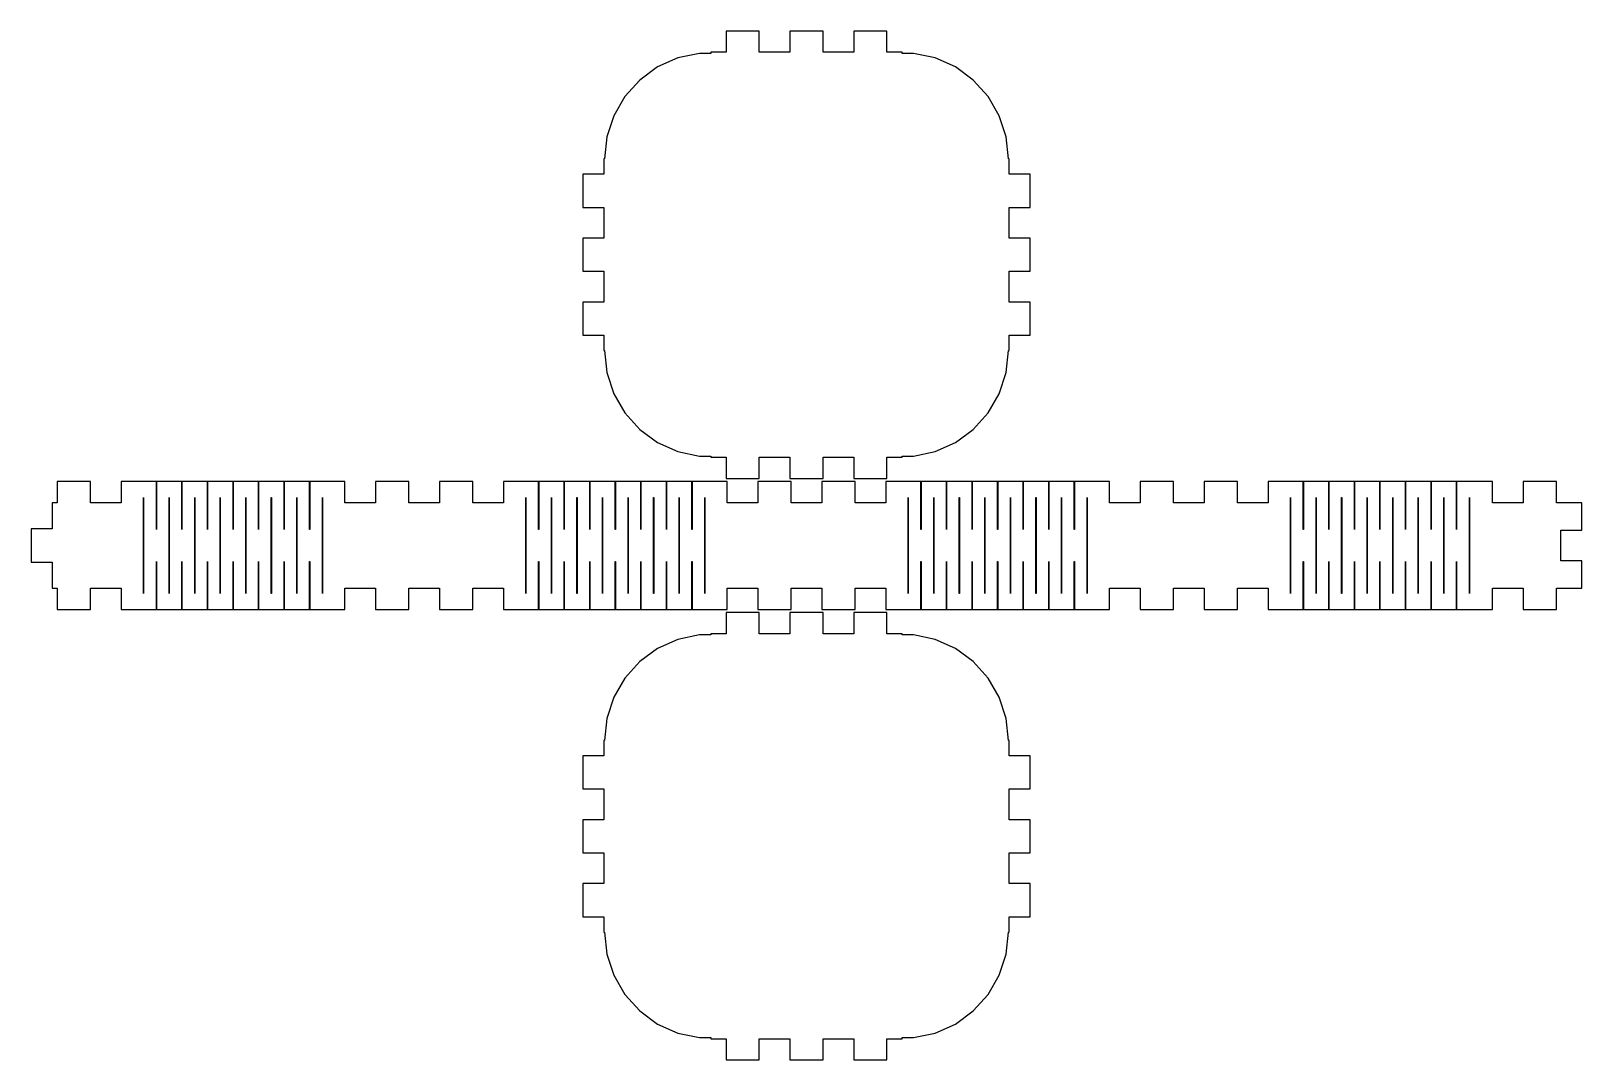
# Model space of a CAD drawing. Header units: metres. Extents: x -121 to 121, y -126 to 36.
import ezdxf

# ---------------------------------------------------------------- set-up
doc = ezdxf.new("R2010")
doc.units = ezdxf.units.M

msp = doc.modelspace()

# ---------------------------------------------------------------- linework, layer by layer
for p, q in [((-7.39999, 35.5), (-12.6, 35.5)), ((-12.6, 35.5), (-12.6, 32.2)), ((-7.39999, 32.2), (-7.39999, 35.5)), ((2.59999, 35.5), (-2.59999, 35.5)), ((-2.59999, 35.5), (-2.59999, 32.2)), ((2.59999, 32.2), (2.59999, 35.5)), ((12.6, 35.5), (7.39999, 35.5)), ((7.39999, 35.5), (7.39999, 32.2)), ((12.6, 32.2), (12.6, 35.5)), ((-16.7352, 32.009), (-20.1297, 31.2875)), ((-15, 32.009), (-16.7352, 32.009)), ((-12.6, 32.2), (-15, 32.2)), ((-15, 32.2), (-15, 32.009)), ((-2.59999, 32.2), (-7.39999, 32.2)), ((7.39999, 32.2), (2.59999, 32.2)), ((15, 32.2), (12.6, 32.2)), ((15, 32.009), (15, 32.2)), ((16.7352, 32.009), (15, 32.009)), ((20.1297, 31.2875), (16.7352, 32.009)), ((-23.3, 29.876), (-26.1076, 27.8362)), ((-20.1297, 31.2875), (-23.3, 29.876)), ((23.3, 29.876), (20.1297, 31.2875)), ((26.1076, 27.8362), (23.3, 29.876)), ((-26.1076, 27.8362), (-28.4297, 25.2572)), ((28.4297, 25.2572), (26.1076, 27.8362)), ((-28.4297, 25.2572), (-30.1648, 22.2518)), ((30.1648, 22.2518), (28.4297, 25.2572)), ((-30.1648, 22.2518), (-31.2372, 18.9513)), ((31.2372, 18.9513), (30.1648, 22.2518)), ((-31.2372, 18.9513), (-31.6, 15.5)), ((31.6, 15.5), (31.2372, 18.9513)), ((-31.6, 15.5), (-31.7, 15.5)), ((-31.7, 15.5), (-31.7, 13.1)), ((31.7, 15.5), (31.6, 15.5)), ((31.7, 13.1), (31.7, 15.5)), ((-31.7, 13.1), (-35, 13.1)), ((-35, 13.1), (-35, 7.89999)), ((35, 13.1), (31.7, 13.1)), ((35, 7.89999), (35, 13.1)), ((-35, 7.89999), (-31.7, 7.89999)), ((-31.7, 7.89999), (-31.7, 3.09999)), ((31.7, 3.09999), (31.7, 7.89999)), ((31.7, 7.89999), (35, 7.89999)), ((-31.7, 3.09999), (-35, 3.09999)), ((-35, 3.09999), (-35, -2.09998)), ((35, 3.09999), (31.7, 3.09999)), ((35, -2.09998), (35, 3.09999)), ((-35, -2.09998), (-31.7, -2.09998)), ((-31.7, -2.09998), (-31.7, -6.89998)), ((31.7, -6.89998), (31.7, -2.09998)), ((31.7, -2.09998), (35, -2.09998)), ((-31.7, -6.89998), (-35, -6.89998)), ((-35, -6.89998), (-35, -12.1)), ((35, -6.89998), (31.7, -6.89998)), ((35, -12.1), (35, -6.89998)), ((-35, -12.1), (-31.7, -12.1)), ((-31.7, -12.1), (-31.7, -14.5)), ((31.7, -14.5), (31.7, -12.1)), ((31.7, -12.1), (35, -12.1)), ((-31.7, -14.5), (-31.6, -14.5)), ((-31.6, -14.5), (-31.2372, -17.9513)), ((31.2372, -17.9513), (31.6, -14.5)), ((31.6, -14.5), (31.7, -14.5)), ((-31.2372, -17.9513), (-30.1648, -21.2518)), ((30.1648, -21.2518), (31.2372, -17.9513)), ((-30.1648, -21.2518), (-28.4297, -24.2572)), ((28.4297, -24.2572), (30.1648, -21.2518)), ((-28.4297, -24.2572), (-26.1076, -26.8362)), ((26.1076, -26.8362), (28.4297, -24.2572)), ((-26.1076, -26.8362), (-23.3, -28.876)), ((-23.3, -28.876), (-20.1297, -30.2875)), ((20.1297, -30.2875), (23.3, -28.876)), ((23.3, -28.876), (26.1076, -26.8362)), ((-20.1297, -30.2875), (-16.7352, -31.009)), ((-16.7352, -31.009), (-15, -31.009)), ((-15, -31.009), (-15, -31.2)), ((-15, -31.2), (-12.6, -31.2)), ((-12.6, -31.2), (-12.6, -34.5)), ((-7.39999, -31.2), (-2.59999, -31.2)), ((-7.39999, -34.5), (-7.39999, -31.2)), ((-2.59999, -31.2), (-2.59999, -34.5)), ((2.59998, -34.5), (2.59998, -31.2)), ((2.59998, -31.2), (7.39998, -31.2)), ((7.39998, -31.2), (7.39998, -34.5)), ((12.6, -34.5), (12.6, -31.2)), ((12.6, -31.2), (15, -31.2)), ((15, -31.2), (15, -31.009)), ((15, -31.009), (16.7352, -31.009)), ((16.7352, -31.009), (20.1297, -30.2875)), ((-112.09, -35), (-117.29, -35)), ((-117.29, -35), (-117.29, -38.3)), ((-112.09, -38.3), (-112.09, -35)), ((-101.773, -35), (-107.29, -35)), ((-107.29, -35), (-107.29, -38.3)), ((-101.773, -42.5), (-101.773, -35)), ((-97.7727, -35), (-101.763, -35)), ((-101.763, -35), (-101.763, -42.5)), ((-97.7727, -42.5), (-97.7727, -35)), ((-93.7727, -35), (-97.7627, -35)), ((-97.7627, -35), (-97.7627, -42.5)), ((-93.7727, -42.5), (-93.7727, -35)), ((-89.7727, -35), (-93.7627, -35)), ((-93.7627, -35), (-93.7627, -42.5)), ((-89.7727, -42.5), (-89.7727, -35)), ((-85.7727, -35), (-89.7627, -35)), ((-89.7627, -35), (-89.7627, -42.5)), ((-85.7727, -42.5), (-85.7727, -35)), ((-81.7727, -35), (-85.7627, -35)), ((-85.7627, -35), (-85.7627, -42.5)), ((-81.7727, -42.5), (-81.7727, -35)), ((-77.7727, -35), (-81.7627, -35)), ((-81.7627, -35), (-81.7627, -42.5)), ((-77.7727, -42.5), (-77.7727, -35)), ((-72.2451, -35), (-77.7627, -35)), ((-77.7627, -35), (-77.7627, -42.5)), ((-72.2451, -38.3), (-72.2451, -35)), ((-62.2451, -35), (-67.4451, -35)), ((-67.4451, -35), (-67.4451, -38.3)), ((-62.2451, -38.3), (-62.2451, -35)), ((-52.2451, -35), (-57.4451, -35)), ((-57.4451, -35), (-57.4451, -38.3)), ((-52.2451, -38.3), (-52.2451, -35)), ((-41.9276, -35), (-47.4451, -35)), ((-47.4451, -35), (-47.4451, -38.3)), ((-41.9276, -42.5), (-41.9276, -35)), ((-37.9276, -35), (-41.9176, -35)), ((-41.9176, -35), (-41.9176, -42.5)), ((-37.9276, -42.5), (-37.9276, -35)), ((-33.9276, -35), (-37.9176, -35)), ((-37.9176, -35), (-37.9176, -42.5)), ((-33.9276, -42.5), (-33.9276, -35)), ((-29.9276, -35), (-33.9176, -35)), ((-33.9176, -35), (-33.9176, -42.5)), ((-29.9276, -42.5), (-29.9276, -35)), ((-25.9276, -35), (-29.9176, -35)), ((-29.9176, -35), (-29.9176, -42.5)), ((-25.9276, -42.5), (-25.9276, -35)), ((-21.9276, -35), (-25.9176, -35)), ((-25.9176, -35), (-25.9176, -42.5)), ((-21.9276, -42.5), (-21.9276, -35)), ((-17.9276, -35), (-21.9176, -35)), ((-21.9176, -35), (-21.9176, -42.5)), ((-17.9276, -42.5), (-17.9276, -35)), ((-12.4, -35), (-17.9176, -35)), ((-17.9176, -35), (-17.9176, -42.5)), ((-12.6, -34.5), (-7.39999, -34.5)), ((-12.4, -38.3), (-12.4, -35)), ((-2.40001, -35), (-7.59999, -35)), ((-7.59999, -35), (-7.59999, -38.3)), ((-2.59999, -34.5), (2.59998, -34.5)), ((-2.40001, -38.3), (-2.40001, -35)), ((7.59999, -35), (2.39999, -35)), ((2.39999, -35), (2.39999, -38.3)), ((7.39998, -34.5), (12.6, -34.5)), ((7.59999, -38.3), (7.59999, -35)), ((17.9176, -35), (12.4, -35)), ((12.4, -35), (12.4, -38.3)), ((17.9176, -42.5), (17.9176, -35)), ((21.9176, -35), (17.9276, -35)), ((17.9276, -35), (17.9276, -42.5)), ((21.9176, -42.5), (21.9176, -35)), ((25.9176, -35), (21.9276, -35)), ((21.9276, -35), (21.9276, -42.5)), ((25.9176, -42.5), (25.9176, -35)), ((29.9176, -35), (25.9276, -35)), ((25.9276, -35), (25.9276, -42.5)), ((29.9176, -42.5), (29.9176, -35)), ((33.9176, -35), (29.9276, -35)), ((29.9276, -35), (29.9276, -42.5)), ((33.9176, -42.5), (33.9176, -35)), ((37.9176, -35), (33.9276, -35)), ((33.9276, -35), (33.9276, -42.5)), ((37.9176, -42.5), (37.9176, -35)), ((41.9176, -35), (37.9276, -35)), ((37.9276, -35), (37.9276, -42.5)), ((41.9176, -42.5), (41.9176, -35)), ((47.4451, -35), (41.9276, -35)), ((41.9276, -35), (41.9276, -42.5)), ((47.4451, -38.3), (47.4451, -35)), ((57.4451, -35), (52.2451, -35)), ((52.2451, -35), (52.2451, -38.3)), ((57.4451, -38.3), (57.4451, -35)), ((67.4451, -35), (62.2451, -35)), ((62.2451, -35), (62.2451, -38.3)), ((67.4451, -38.3), (67.4451, -35)), ((77.7627, -35), (72.2451, -35)), ((72.2451, -35), (72.2451, -38.3)), ((77.7627, -42.5), (77.7627, -35)), ((81.7627, -35), (77.7727, -35)), ((77.7727, -35), (77.7727, -42.5)), ((81.7627, -42.5), (81.7627, -35)), ((85.7627, -35), (81.7727, -35)), ((81.7727, -35), (81.7727, -42.5)), ((85.7627, -42.5), (85.7627, -35)), ((89.7627, -35), (85.7727, -35)), ((85.7727, -35), (85.7727, -42.5)), ((89.7627, -42.5), (89.7627, -35)), ((93.7627, -35), (89.7727, -35)), ((89.7727, -35), (89.7727, -42.5)), ((93.7627, -42.5), (93.7627, -35)), ((97.7627, -35), (93.7727, -35)), ((93.7727, -35), (93.7727, -42.5)), ((97.7627, -42.5), (97.7627, -35)), ((101.763, -35), (97.7727, -35)), ((97.7727, -35), (97.7727, -42.5)), ((101.763, -42.5), (101.763, -35)), ((107.39, -35), (101.773, -35)), ((101.773, -35), (101.773, -42.5)), ((107.39, -38.3), (107.39, -35)), ((117.39, -35), (112.19, -35)), ((112.19, -35), (112.19, -38.3)), ((117.39, -38.3), (117.39, -35)), ((-117.29, -38.3), (-118.09, -38.3)), ((-118.09, -38.3), (-118.09, -42.4)), ((-107.29, -38.3), (-112.09, -38.3)), ((-103.773, -52.5), (-103.773, -37.5)), ((-103.773, -37.5), (-103.763, -37.5)), ((-103.763, -37.5), (-103.763, -52.5)), ((-99.7727, -52.5), (-99.7727, -37.5)), ((-99.7727, -37.5), (-99.7627, -37.5)), ((-99.7627, -37.5), (-99.7627, -52.5)), ((-95.7727, -52.5), (-95.7727, -37.5)), ((-95.7727, -37.5), (-95.7627, -37.5)), ((-95.7627, -37.5), (-95.7627, -52.5)), ((-91.7727, -52.5), (-91.7727, -37.5)), ((-91.7727, -37.5), (-91.7627, -37.5)), ((-91.7627, -37.5), (-91.7627, -52.5)), ((-87.7727, -52.5), (-87.7727, -37.5)), ((-87.7727, -37.5), (-87.7627, -37.5)), ((-87.7627, -37.5), (-87.7627, -52.5)), ((-83.7727, -52.5), (-83.7727, -37.5)), ((-83.7727, -37.5), (-83.7627, -37.5)), ((-83.7627, -37.5), (-83.7627, -52.5)), ((-79.7727, -52.5), (-79.7727, -37.5)), ((-79.7727, -37.5), (-79.7627, -37.5)), ((-79.7627, -37.5), (-79.7627, -52.5)), ((-75.7727, -52.5), (-75.7727, -37.5)), ((-75.7727, -37.5), (-75.7627, -37.5)), ((-75.7627, -37.5), (-75.7627, -52.5)), ((-67.4451, -38.3), (-72.2451, -38.3)), ((-57.4451, -38.3), (-62.2451, -38.3)), ((-47.4451, -38.3), (-52.2451, -38.3)), ((-43.9276, -52.5), (-43.9276, -37.5)), ((-43.9276, -37.5), (-43.9176, -37.5)), ((-43.9176, -37.5), (-43.9176, -52.5)), ((-39.9276, -52.5), (-39.9276, -37.5)), ((-39.9276, -37.5), (-39.9176, -37.5)), ((-39.9176, -37.5), (-39.9176, -52.5)), ((-35.9276, -52.5), (-35.9276, -37.5)), ((-35.9276, -37.5), (-35.9176, -37.5)), ((-35.9176, -37.5), (-35.9176, -52.5)), ((-31.9276, -52.5), (-31.9276, -37.5)), ((-31.9276, -37.5), (-31.9176, -37.5)), ((-31.9176, -37.5), (-31.9176, -52.5)), ((-27.9276, -52.5), (-27.9276, -37.5)), ((-27.9276, -37.5), (-27.9176, -37.5)), ((-27.9176, -37.5), (-27.9176, -52.5)), ((-23.9276, -52.5), (-23.9276, -37.5)), ((-23.9276, -37.5), (-23.9176, -37.5)), ((-23.9176, -37.5), (-23.9176, -52.5)), ((-19.9276, -52.5), (-19.9276, -37.5)), ((-19.9276, -37.5), (-19.9176, -37.5)), ((-19.9176, -37.5), (-19.9176, -52.5)), ((-15.9276, -52.5), (-15.9276, -37.5)), ((-15.9276, -37.5), (-15.9176, -37.5)), ((-15.9176, -37.5), (-15.9176, -52.5)), ((-7.59999, -38.3), (-12.4, -38.3)), ((2.39999, -38.3), (-2.40001, -38.3)), ((12.4, -38.3), (7.59999, -38.3)), ((15.9176, -52.5), (15.9176, -37.5)), ((15.9176, -37.5), (15.9276, -37.5)), ((15.9276, -37.5), (15.9276, -52.5)), ((19.9176, -52.5), (19.9176, -37.5)), ((19.9176, -37.5), (19.9276, -37.5)), ((19.9276, -37.5), (19.9276, -52.5)), ((23.9176, -52.5), (23.9176, -37.5)), ((23.9176, -37.5), (23.9276, -37.5)), ((23.9276, -37.5), (23.9276, -52.5)), ((27.9176, -52.5), (27.9176, -37.5)), ((27.9176, -37.5), (27.9276, -37.5)), ((27.9276, -37.5), (27.9276, -52.5)), ((31.9176, -52.5), (31.9176, -37.5)), ((31.9176, -37.5), (31.9276, -37.5)), ((31.9276, -37.5), (31.9276, -52.5)), ((35.9176, -52.5), (35.9176, -37.5)), ((35.9176, -37.5), (35.9276, -37.5)), ((35.9276, -37.5), (35.9276, -52.5)), ((39.9176, -52.5), (39.9176, -37.5)), ((39.9176, -37.5), (39.9276, -37.5)), ((39.9276, -37.5), (39.9276, -52.5)), ((43.9176, -52.5), (43.9176, -37.5)), ((43.9176, -37.5), (43.9276, -37.5)), ((43.9276, -37.5), (43.9276, -52.5)), ((52.2451, -38.3), (47.4451, -38.3)), ((62.2451, -38.3), (57.4451, -38.3)), ((72.2451, -38.3), (67.4451, -38.3)), ((75.7627, -52.5), (75.7627, -37.5)), ((75.7627, -37.5), (75.7727, -37.5)), ((75.7727, -37.5), (75.7727, -52.5)), ((79.7627, -52.5), (79.7627, -37.5)), ((79.7627, -37.5), (79.7727, -37.5)), ((79.7727, -37.5), (79.7727, -52.5)), ((83.7627, -52.5), (83.7627, -37.5)), ((83.7627, -37.5), (83.7727, -37.5)), ((83.7727, -37.5), (83.7727, -52.5)), ((87.7627, -52.5), (87.7627, -37.5)), ((87.7627, -37.5), (87.7727, -37.5)), ((87.7727, -37.5), (87.7727, -52.5)), ((91.7627, -52.5), (91.7627, -37.5)), ((91.7627, -37.5), (91.7727, -37.5)), ((91.7727, -37.5), (91.7727, -52.5)), ((95.7627, -52.5), (95.7627, -37.5)), ((95.7627, -37.5), (95.7727, -37.5)), ((95.7727, -37.5), (95.7727, -52.5)), ((99.7627, -52.5), (99.7627, -37.5)), ((99.7627, -37.5), (99.7727, -37.5)), ((99.7727, -37.5), (99.7727, -52.5)), ((103.763, -52.5), (103.763, -37.5)), ((103.763, -37.5), (103.773, -37.5)), ((103.773, -37.5), (103.773, -52.5)), ((112.19, -38.3), (107.39, -38.3)), ((121.39, -38.3), (117.39, -38.3)), ((121.39, -42.6), (121.39, -38.3)), ((-118.09, -42.4), (-121.39, -42.4)), ((-121.39, -42.4), (-121.39, -47.6)), ((-101.763, -42.5), (-101.773, -42.5)), ((-97.7627, -42.5), (-97.7727, -42.5)), ((-93.7627, -42.5), (-93.7727, -42.5)), ((-89.7627, -42.5), (-89.7727, -42.5)), ((-85.7627, -42.5), (-85.7727, -42.5)), ((-81.7627, -42.5), (-81.7727, -42.5)), ((-77.7627, -42.5), (-77.7727, -42.5)), ((-41.9176, -42.5), (-41.9276, -42.5)), ((-37.9176, -42.5), (-37.9276, -42.5)), ((-33.9176, -42.5), (-33.9276, -42.5)), ((-29.9176, -42.5), (-29.9276, -42.5)), ((-25.9176, -42.5), (-25.9276, -42.5)), ((-21.9176, -42.5), (-21.9276, -42.5)), ((-17.9176, -42.5), (-17.9276, -42.5)), ((17.9276, -42.5), (17.9176, -42.5)), ((21.9276, -42.5), (21.9176, -42.5)), ((25.9276, -42.5), (25.9176, -42.5)), ((29.9276, -42.5), (29.9176, -42.5)), ((33.9276, -42.5), (33.9176, -42.5)), ((37.9276, -42.5), (37.9176, -42.5)), ((41.9276, -42.5), (41.9176, -42.5)), ((77.7727, -42.5), (77.7627, -42.5)), ((81.7727, -42.5), (81.7627, -42.5)), ((85.7727, -42.5), (85.7627, -42.5)), ((89.7727, -42.5), (89.7627, -42.5)), ((93.7727, -42.5), (93.7627, -42.5)), ((97.7727, -42.5), (97.7627, -42.5)), ((101.773, -42.5), (101.763, -42.5)), ((118.09, -47.4), (118.09, -42.6)), ((118.09, -42.6), (121.39, -42.6)), ((-121.39, -47.6), (-118.09, -47.6)), ((-118.09, -47.6), (-118.09, -51.7)), ((-101.773, -55), (-101.773, -47.5)), ((-101.773, -47.5), (-101.763, -47.5)), ((-101.763, -47.5), (-101.763, -55)), ((-97.7727, -55), (-97.7727, -47.5)), ((-97.7727, -47.5), (-97.7627, -47.5)), ((-97.7627, -47.5), (-97.7627, -55)), ((-93.7727, -55), (-93.7727, -47.5)), ((-93.7727, -47.5), (-93.7627, -47.5)), ((-93.7627, -47.5), (-93.7627, -55)), ((-89.7727, -55), (-89.7727, -47.5)), ((-89.7727, -47.5), (-89.7627, -47.5)), ((-89.7627, -47.5), (-89.7627, -55)), ((-85.7727, -55), (-85.7727, -47.5)), ((-85.7727, -47.5), (-85.7627, -47.5)), ((-85.7627, -47.5), (-85.7627, -55)), ((-81.7727, -55), (-81.7727, -47.5)), ((-81.7727, -47.5), (-81.7627, -47.5)), ((-81.7627, -47.5), (-81.7627, -55)), ((-77.7727, -55), (-77.7727, -47.5)), ((-77.7727, -47.5), (-77.7627, -47.5)), ((-77.7627, -47.5), (-77.7627, -55)), ((-41.9276, -55), (-41.9276, -47.5)), ((-41.9276, -47.5), (-41.9176, -47.5)), ((-41.9176, -47.5), (-41.9176, -55)), ((-37.9276, -55), (-37.9276, -47.5)), ((-37.9276, -47.5), (-37.9176, -47.5)), ((-37.9176, -47.5), (-37.9176, -55)), ((-33.9276, -55), (-33.9276, -47.5)), ((-33.9276, -47.5), (-33.9176, -47.5)), ((-33.9176, -47.5), (-33.9176, -55)), ((-29.9276, -55), (-29.9276, -47.5)), ((-29.9276, -47.5), (-29.9176, -47.5)), ((-29.9176, -47.5), (-29.9176, -55)), ((-25.9276, -55), (-25.9276, -47.5)), ((-25.9276, -47.5), (-25.9176, -47.5)), ((-25.9176, -47.5), (-25.9176, -55)), ((-21.9276, -55), (-21.9276, -47.5)), ((-21.9276, -47.5), (-21.9176, -47.5)), ((-21.9176, -47.5), (-21.9176, -55)), ((-17.9276, -55), (-17.9276, -47.5)), ((-17.9276, -47.5), (-17.9176, -47.5)), ((-17.9176, -47.5), (-17.9176, -55)), ((17.9176, -55), (17.9176, -47.5)), ((17.9176, -47.5), (17.9276, -47.5)), ((17.9276, -47.5), (17.9276, -55)), ((21.9176, -55), (21.9176, -47.5)), ((21.9176, -47.5), (21.9276, -47.5)), ((21.9276, -47.5), (21.9276, -55)), ((25.9176, -55), (25.9176, -47.5)), ((25.9176, -47.5), (25.9276, -47.5)), ((25.9276, -47.5), (25.9276, -55)), ((29.9176, -55), (29.9176, -47.5)), ((29.9176, -47.5), (29.9276, -47.5)), ((29.9276, -47.5), (29.9276, -55)), ((33.9176, -55), (33.9176, -47.5)), ((33.9176, -47.5), (33.9276, -47.5)), ((33.9276, -47.5), (33.9276, -55)), ((37.9176, -55), (37.9176, -47.5)), ((37.9176, -47.5), (37.9276, -47.5)), ((37.9276, -47.5), (37.9276, -55)), ((41.9176, -55), (41.9176, -47.5)), ((41.9176, -47.5), (41.9276, -47.5)), ((41.9276, -47.5), (41.9276, -55)), ((77.7627, -55), (77.7627, -47.5)), ((77.7627, -47.5), (77.7727, -47.5)), ((77.7727, -47.5), (77.7727, -55)), ((81.7627, -55), (81.7627, -47.5)), ((81.7627, -47.5), (81.7727, -47.5)), ((81.7727, -47.5), (81.7727, -55)), ((85.7627, -55), (85.7627, -47.5)), ((85.7627, -47.5), (85.7727, -47.5)), ((85.7727, -47.5), (85.7727, -55)), ((89.7627, -55), (89.7627, -47.5)), ((89.7627, -47.5), (89.7727, -47.5)), ((89.7727, -47.5), (89.7727, -55)), ((93.7627, -55), (93.7627, -47.5)), ((93.7627, -47.5), (93.7727, -47.5)), ((93.7727, -47.5), (93.7727, -55)), ((97.7627, -55), (97.7627, -47.5)), ((97.7627, -47.5), (97.7727, -47.5)), ((97.7727, -47.5), (97.7727, -55)), ((101.763, -55), (101.763, -47.5)), ((101.763, -47.5), (101.773, -47.5)), ((101.773, -47.5), (101.773, -55)), ((121.39, -47.4), (118.09, -47.4)), ((121.39, -51.7), (121.39, -47.4)), ((-118.09, -51.7), (-117.29, -51.7)), ((-117.29, -51.7), (-117.29, -55)), ((-112.09, -51.7), (-107.29, -51.7)), ((-112.09, -55), (-112.09, -51.7)), ((-107.29, -51.7), (-107.29, -55)), ((-103.763, -52.5), (-103.773, -52.5)), ((-99.7627, -52.5), (-99.7727, -52.5)), ((-95.7627, -52.5), (-95.7727, -52.5)), ((-91.7627, -52.5), (-91.7727, -52.5)), ((-87.7627, -52.5), (-87.7727, -52.5)), ((-83.7627, -52.5), (-83.7727, -52.5)), ((-79.7627, -52.5), (-79.7727, -52.5)), ((-75.7627, -52.5), (-75.7727, -52.5)), ((-72.2451, -55), (-72.2451, -51.7)), ((-72.2451, -51.7), (-67.4451, -51.7)), ((-67.4451, -51.7), (-67.4451, -55)), ((-62.2451, -55), (-62.2451, -51.7)), ((-62.2451, -51.7), (-57.4451, -51.7)), ((-57.4451, -51.7), (-57.4451, -55)), ((-52.2451, -55), (-52.2451, -51.7)), ((-52.2451, -51.7), (-47.4451, -51.7)), ((-47.4451, -51.7), (-47.4451, -55)), ((-43.9176, -52.5), (-43.9276, -52.5)), ((-39.9176, -52.5), (-39.9276, -52.5)), ((-35.9176, -52.5), (-35.9276, -52.5)), ((-31.9176, -52.5), (-31.9276, -52.5)), ((-27.9176, -52.5), (-27.9276, -52.5)), ((-23.9176, -52.5), (-23.9276, -52.5)), ((-19.9176, -52.5), (-19.9276, -52.5)), ((-15.9176, -52.5), (-15.9276, -52.5)), ((-12.4, -55), (-12.4, -51.7)), ((-12.4, -51.7), (-7.59999, -51.7)), ((-7.59999, -51.7), (-7.59999, -55)), ((-2.39999, -55), (-2.39999, -51.7)), ((-2.39999, -51.7), (2.39999, -51.7)), ((2.39999, -51.7), (2.39999, -55)), ((7.59998, -55), (7.59998, -51.7)), ((7.59998, -51.7), (12.4, -51.7)), ((12.4, -51.7), (12.4, -55)), ((15.9276, -52.5), (15.9176, -52.5)), ((19.9276, -52.5), (19.9176, -52.5)), ((23.9276, -52.5), (23.9176, -52.5)), ((27.9276, -52.5), (27.9176, -52.5)), ((31.9276, -52.5), (31.9176, -52.5)), ((35.9276, -52.5), (35.9176, -52.5)), ((39.9276, -52.5), (39.9176, -52.5)), ((43.9276, -52.5), (43.9176, -52.5)), ((47.4451, -55), (47.4451, -51.7)), ((47.4451, -51.7), (52.2451, -51.7)), ((52.2451, -51.7), (52.2451, -55)), ((57.4451, -55), (57.4451, -51.7)), ((57.4451, -51.7), (62.2451, -51.7)), ((62.2451, -51.7), (62.2451, -55)), ((67.4451, -55), (67.4451, -51.7)), ((67.4451, -51.7), (72.2451, -51.7)), ((72.2451, -51.7), (72.2451, -55)), ((75.7727, -52.5), (75.7627, -52.5)), ((79.7727, -52.5), (79.7627, -52.5)), ((83.7727, -52.5), (83.7627, -52.5)), ((87.7727, -52.5), (87.7627, -52.5)), ((91.7727, -52.5), (91.7627, -52.5)), ((95.7727, -52.5), (95.7627, -52.5)), ((99.7727, -52.5), (99.7627, -52.5)), ((103.773, -52.5), (103.763, -52.5)), ((107.39, -55), (107.39, -51.7)), ((107.39, -51.7), (112.19, -51.7)), ((112.19, -51.7), (112.19, -55)), ((117.39, -55), (117.39, -51.7)), ((117.39, -51.7), (121.39, -51.7)), ((-117.29, -55), (-112.09, -55)), ((-107.29, -55), (-101.773, -55)), ((-101.763, -55), (-97.7727, -55)), ((-97.7627, -55), (-93.7727, -55)), ((-93.7627, -55), (-89.7727, -55)), ((-89.7627, -55), (-85.7727, -55)), ((-85.7627, -55), (-81.7727, -55)), ((-81.7627, -55), (-77.7727, -55)), ((-77.7627, -55), (-72.2451, -55)), ((-67.4451, -55), (-62.2451, -55)), ((-57.4451, -55), (-52.2451, -55)), ((-47.4451, -55), (-41.9276, -55)), ((-41.9176, -55), (-37.9276, -55)), ((-37.9176, -55), (-33.9276, -55)), ((-33.9176, -55), (-29.9276, -55)), ((-29.9176, -55), (-25.9276, -55)), ((-25.9176, -55), (-21.9276, -55)), ((-21.9176, -55), (-17.9276, -55)), ((-17.9176, -55), (-12.4, -55)), ((-7.39999, -55.5), (-12.6, -55.5)), ((-12.6, -55.5), (-12.6, -58.8)), ((-7.59999, -55), (-2.39999, -55)), ((-7.39999, -58.8), (-7.39999, -55.5)), ((2.59999, -55.5), (-2.59999, -55.5)), ((-2.59999, -55.5), (-2.59999, -58.8)), ((2.39999, -55), (7.59998, -55)), ((2.59999, -58.8), (2.59999, -55.5)), ((12.6, -55.5), (7.39999, -55.5)), ((7.39999, -55.5), (7.39999, -58.8)), ((12.4, -55), (17.9176, -55)), ((12.6, -58.8), (12.6, -55.5)), ((17.9276, -55), (21.9176, -55)), ((21.9276, -55), (25.9176, -55)), ((25.9276, -55), (29.9176, -55)), ((29.9276, -55), (33.9176, -55)), ((33.9276, -55), (37.9176, -55)), ((37.9276, -55), (41.9176, -55)), ((41.9276, -55), (47.4451, -55)), ((52.2451, -55), (57.4451, -55)), ((62.2451, -55), (67.4451, -55)), ((72.2451, -55), (77.7627, -55)), ((77.7727, -55), (81.7627, -55)), ((81.7727, -55), (85.7627, -55)), ((85.7727, -55), (89.7627, -55)), ((89.7727, -55), (93.7627, -55)), ((93.7727, -55), (97.7627, -55)), ((97.7727, -55), (101.763, -55)), ((101.773, -55), (107.39, -55)), ((112.19, -55), (117.39, -55)), ((-20.1297, -59.7125), (-23.3, -61.124)), ((-16.7352, -58.991), (-20.1297, -59.7125)), ((-15, -58.991), (-16.7352, -58.991)), ((-12.6, -58.8), (-15, -58.8)), ((-15, -58.8), (-15, -58.991)), ((-2.59999, -58.8), (-7.39999, -58.8)), ((7.39999, -58.8), (2.59999, -58.8)), ((15, -58.8), (12.6, -58.8)), ((15, -58.991), (15, -58.8)), ((16.7352, -58.991), (15, -58.991)), ((20.1297, -59.7125), (16.7352, -58.991)), ((23.3, -61.124), (20.1297, -59.7125)), ((-23.3, -61.124), (-26.1076, -63.1638)), ((26.1076, -63.1638), (23.3, -61.124)), ((-26.1076, -63.1638), (-28.4297, -65.7428)), ((28.4297, -65.7428), (26.1076, -63.1638)), ((-28.4297, -65.7428), (-30.1648, -68.7482)), ((30.1648, -68.7482), (28.4297, -65.7428)), ((-30.1648, -68.7482), (-31.2372, -72.0487)), ((31.2372, -72.0487), (30.1648, -68.7482)), ((-31.2372, -72.0487), (-31.6, -75.5)), ((31.6, -75.5), (31.2372, -72.0487)), ((-31.6, -75.5), (-31.7, -75.5)), ((-31.7, -75.5), (-31.7, -77.9)), ((31.7, -75.5), (31.6, -75.5)), ((31.7, -77.9), (31.7, -75.5)), ((-31.7, -77.9), (-35, -77.9)), ((-35, -77.9), (-35, -83.1)), ((35, -77.9), (31.7, -77.9)), ((35, -83.1), (35, -77.9)), ((-35, -83.1), (-31.7, -83.1)), ((-31.7, -83.1), (-31.7, -87.9)), ((31.7, -87.9), (31.7, -83.1)), ((31.7, -83.1), (35, -83.1)), ((-31.7, -87.9), (-35, -87.9)), ((-35, -87.9), (-35, -93.1)), ((35, -87.9), (31.7, -87.9)), ((35, -93.1), (35, -87.9)), ((-35, -93.1), (-31.7, -93.1)), ((-31.7, -93.1), (-31.7, -97.9)), ((31.7, -97.9), (31.7, -93.1)), ((31.7, -93.1), (35, -93.1)), ((-31.7, -97.9), (-35, -97.9)), ((-35, -97.9), (-35, -103.1)), ((35, -97.9), (31.7, -97.9)), ((35, -103.1), (35, -97.9)), ((-35, -103.1), (-31.7, -103.1)), ((-31.7, -103.1), (-31.7, -105.5)), ((31.7, -105.5), (31.7, -103.1)), ((31.7, -103.1), (35, -103.1)), ((-31.7, -105.5), (-31.6, -105.5)), ((-31.6, -105.5), (-31.2372, -108.951)), ((31.2372, -108.951), (31.6, -105.5)), ((31.6, -105.5), (31.7, -105.5)), ((-31.2372, -108.951), (-30.1648, -112.252)), ((30.1648, -112.252), (31.2372, -108.951)), ((-30.1648, -112.252), (-28.4297, -115.257)), ((28.4297, -115.257), (30.1648, -112.252)), ((-28.4297, -115.257), (-26.1076, -117.836)), ((26.1076, -117.836), (28.4297, -115.257)), ((-26.1076, -117.836), (-23.3, -119.876)), ((23.3, -119.876), (26.1076, -117.836)), ((-23.3, -119.876), (-20.1297, -121.288)), ((-20.1297, -121.288), (-16.7352, -122.009)), ((16.7352, -122.009), (20.1297, -121.288)), ((20.1297, -121.288), (23.3, -119.876)), ((-16.7352, -122.009), (-15, -122.009)), ((-15, -122.009), (-15, -122.2)), ((-15, -122.2), (-12.6, -122.2)), ((-12.6, -122.2), (-12.6, -125.5)), ((-7.39999, -122.2), (-2.59999, -122.2)), ((-7.39999, -125.5), (-7.39999, -122.2)), ((-2.59999, -122.2), (-2.59999, -125.5)), ((2.59998, -125.5), (2.59998, -122.2)), ((2.59998, -122.2), (7.39998, -122.2)), ((7.39998, -122.2), (7.39998, -125.5)), ((12.6, -125.5), (12.6, -122.2)), ((12.6, -122.2), (15, -122.2)), ((15, -122.2), (15, -122.009)), ((15, -122.009), (16.7352, -122.009)), ((-12.6, -125.5), (-7.39999, -125.5)), ((-2.59999, -125.5), (2.59998, -125.5)), ((7.39998, -125.5), (12.6, -125.5))]:
    msp.add_line(p, q)

doc.saveas('drawing.dxf')
